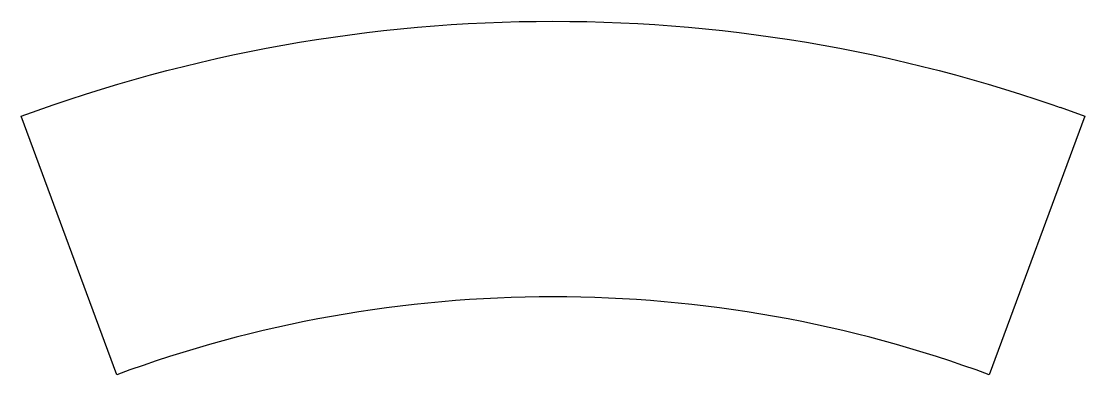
# Model space of a CAD drawing. Header units: millimetres. Extents: x 18 to 344, y 37 to 145.
import ezdxf

# ---------------------------------------------------------------- set-up
doc = ezdxf.new("R2010")
doc.units = ezdxf.units.MM
doc.layers.add('CREASE', color=5, linetype='Continuous')
doc.layers.add('CUT', color=1, linetype='Continuous')

msp = doc.modelspace()

# ---------------------------------------------------------------- linework, layer by layer
at = {"layer": 'CREASE'}
msp.add_lwpolyline([(343.8, 116.25), (314.53, 37)], dxfattribs=at)
at = {"layer": 'CUT'}
msp.add_lwpolyline([(314.53, 37), (310.52, 38.46), (306.5, 39.87), (302.46, 41.23), (298.41, 42.55), (294.34, 43.83), (290.25, 45.06), (286.16, 46.25), (282.05, 47.39), (277.93, 48.48), (273.8, 49.53), (269.65, 50.54), (265.5, 51.5), (261.33, 52.41), (257.15, 53.28), (252.97, 54.1), (248.78, 54.87), (244.57, 55.6), (240.36, 56.28), (236.15, 56.91), (231.92, 57.5), (227.69, 58.04), (223.46, 58.53), (219.22, 58.98), (214.97, 59.38), (210.72, 59.73), (206.47, 60.04), (202.21, 60.3), (197.95, 60.51), (193.69, 60.68), (189.43, 60.79), (185.16, 60.86), (180.9, 60.89), (176.64, 60.86), (172.37, 60.79), (168.11, 60.68), (163.85, 60.51), (159.59, 60.3), (155.33, 60.04), (151.08, 59.73), (146.83, 59.38), (142.58, 58.98), (138.34, 58.53), (134.11, 58.04), (129.88, 57.5), (125.65, 56.91), (121.44, 56.28), (117.23, 55.6), (113.02, 54.87), (108.83, 54.1), (104.65, 53.28), (100.47, 52.41), (96.31, 51.5), (92.15, 50.54), (88.01, 49.53), (83.87, 48.48), (79.75, 47.39), (75.64, 46.25), (71.55, 45.06), (67.46, 43.83), (63.39, 42.55), (59.34, 41.23), (55.3, 39.87), (51.28, 38.46), (47.27, 37), (18, 116.25), (22.89, 118.02), (27.79, 119.74), (32.72, 121.41), (37.66, 123.02), (42.62, 124.57), (47.6, 126.08), (52.59, 127.52), (57.6, 128.91), (62.62, 130.25), (67.66, 131.53), (72.71, 132.75), (77.78, 133.92), (82.86, 135.03), (87.95, 136.09), (93.05, 137.09), (98.16, 138.03), (103.28, 138.92), (108.41, 139.75), (113.55, 140.52), (118.7, 141.24), (123.86, 141.9), (129.02, 142.5), (134.19, 143.04), (139.37, 143.53), (144.55, 143.96), (149.73, 144.33), (154.92, 144.65), (160.11, 144.91), (165.31, 145.11), (170.5, 145.25), (175.7, 145.34), (180.9, 145.37), (186.1, 145.34), (191.3, 145.25), (196.49, 145.11), (201.69, 144.91), (206.88, 144.65), (212.07, 144.33), (217.25, 143.96), (222.43, 143.53), (227.61, 143.04), (232.78, 142.5), (237.94, 141.9), (243.1, 141.24), (248.25, 140.52), (253.39, 139.75), (258.52, 138.92), (263.64, 138.03), (268.75, 137.09), (273.86, 136.09), (278.95, 135.03), (284.02, 133.92), (289.09, 132.75), (294.14, 131.53), (299.18, 130.25), (304.2, 128.91), (309.21, 127.52), (314.21, 126.08), (319.18, 124.57), (324.14, 123.02), (329.08, 121.41), (334.01, 119.74), (336.27, 118.95), (336.3, 119.02), (343.8, 116.25), (314.53, 37)], close=True, dxfattribs=at)

doc.saveas('drawing.dxf')
